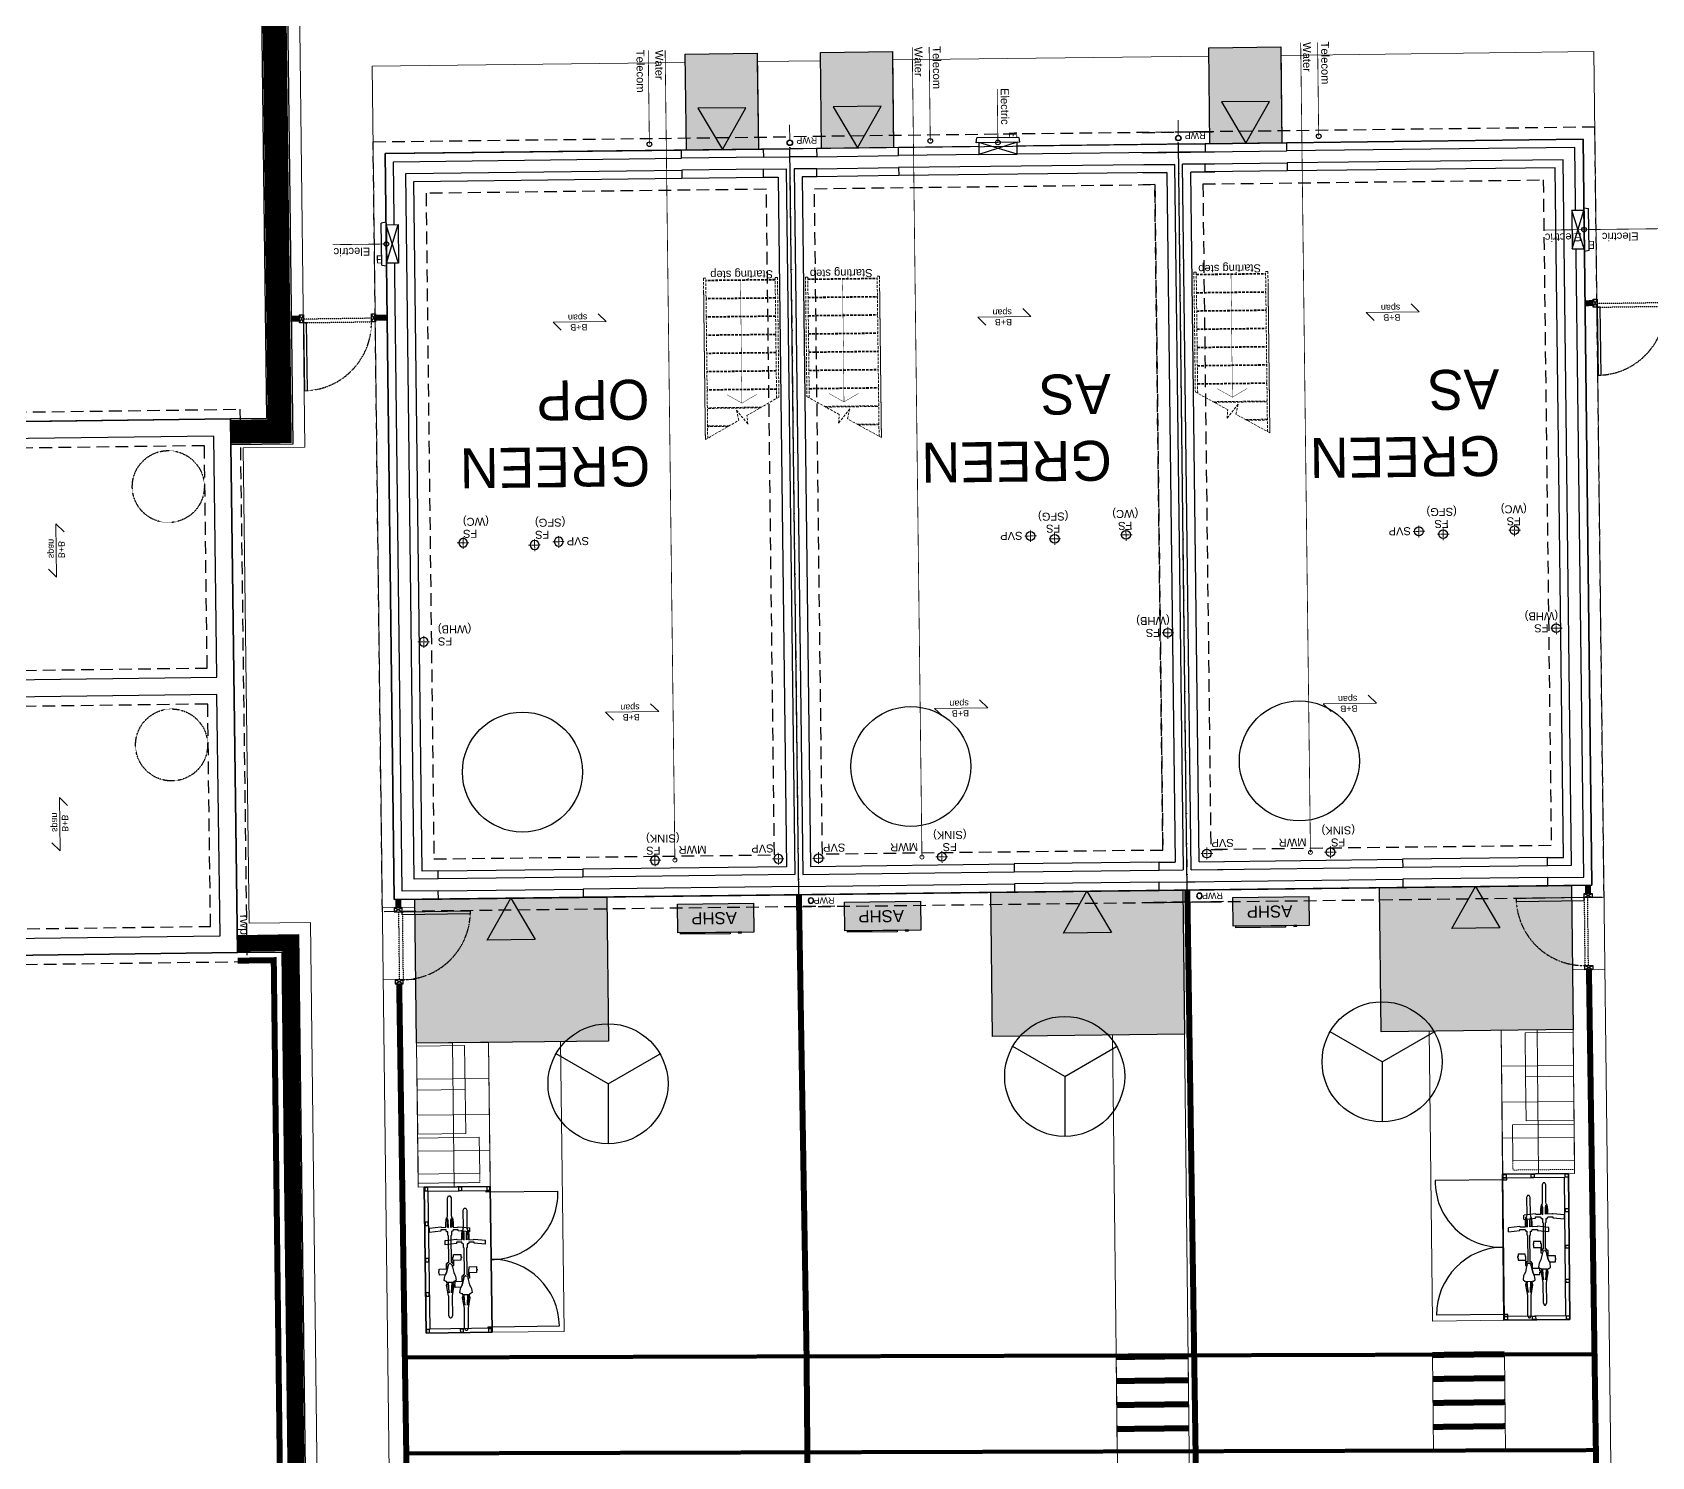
# Model space of a CAD drawing. Extents: x 287880777 to 288144713, y 62793326 to 63089570.
# Drawn here: x 288053418 to 288073657, y 62979388 to 62997195 of the extents above; entities that cross this region are included whole.
import ezdxf

# ---------------------------------------------------------------- set-up
doc = ezdxf.new("R2010")
doc.units = 0
doc.set_wipeout_variables(frame=1)
for name, pattern in [('CENTER', [2, 1.25, -0.25, 0.25, -0.25]), ('Dash', [6.35, 3.175, -3.175]), ('DASHDOT', [25.4, 12.7, -6.35, 0, -6.35]), ('DASHED', [1.4, 0.7, -0.7]), ('HIDDEN', [9.525, 6.35, -3.175])]:
    doc.linetypes.add(name, pattern=pattern)
doc.layers.get('0').update_dxf_attribs({"color": 252})
for name, color, linetype in [('drier', 3, 'Continuous'), ('NAR CYCLE STORES', 2, 'DASHED'), ('NAR DETAIL', 2, 'Continuous'), ('NAR EXTERNAL WALLS', 2, 'Continuous'), ('NAR PATIO', 3, 'Continuous'), ('NAR PRIVATE PATH HATCH', 8, 'Continuous'), ('NAR ROLLOVERS', 76, 'DASHED'), ('NAR TENURE', 211, 'Continuous'), ('NAR_SUBS_PLANS', 7, 'Continuous'), ('Wain-Centre Line', 10, 'Continuous'), ('Wain-Drainage Foul', 6, 'Continuous'), ('Wain-Drainage Foul Text', 2, 'Continuous'), ('Wain-Drainage run', 140, 'Continuous'), ('Wain-Electrics', 3, 'Continuous'), ('Wain-Foundation acessories', 9, 'Continuous'), ('Wain-Foundation Line', 9, 'Continuous'), ('Wain-Meter box', 9, 'Continuous'), ('Wain-RWP', 9, 'Continuous'), ('Wain-Services Run (Electric)', 10, 'Continuous'), ('Wain-Services Run (Telecom)', 190, 'Continuous'), ('Wain-Stair 1', 2, 'Continuous'), ('Wain-Stair numbers', 9, 'Continuous'), ('Wain-Wall (Cavity Wall - External Leaf)', 4, 'Continuous'), ('Wain-Wall (External)', 4, 'Continuous')]:
    doc.layers.add(name, color=color, linetype=linetype)
for name, color, linetype, lineweight in [('EXP - STEPS', 240, 'Continuous', 18), ('NAR BIN STORAGE', 2, 'Continuous', 0), ('NAR CBF', 34, 'FENCELINE2', 0), ('NAR M4(2)', 94, 'Continuous', 30), ('NAR PATHS', 3, 'Continuous', 0), ('rwpguts', 6, 'Continuous', 13), ('Wain-Text', 2, 'Continuous', 25)]:
    doc.layers.add(name, color=color, linetype=linetype, lineweight=lineweight)
for name, color, linetype, true_color in [('NAR DOOR OPENINGS', 140, 'Continuous', 0x00bfff), ('NAR EV CHARGING POINT', 3, 'Continuous', 0x00ff00), ('NAR HOUSE TYPE NAMES', 1, 'Continuous', 0xff0000), ('RL-Fittings', 252, 'Continuous', 0x8f8f8e), ('Wain-Services Run (Water', 145, 'Continuous', 0x3481b8)]:
    doc.layers.add(name, color=color, linetype=linetype, true_color=true_color)
doc.layers.add('NAR Retaining Wall', color=222, linetype='Continuous', lineweight=13, true_color=0xcc0099)
doc.layers.add('Wain-Mains Water Riser Text', color=152, linetype='Continuous', lineweight=25, true_color=0x2776bb)
doc.layers.add('Wain-Defpoints', color=40, linetype='Continuous', plot=False)
doc.styles.add('DD Arial Narrow', font='ARIALN.TTF', dxfattribs={"height": 100})
doc.styles.get("Standard").update_dxf_attribs({"font": 'arial.ttf'})
doc.linetypes.add('FENCELINE2', pattern='A,0.25,-0.1,[132,ltypeshp.shx,S=0.1,R=0,X=-0.1,Y=0],-0.1,1', length=1.45)

# ---------------------------------------------------------------- blocks, each defined once
blk = doc.blocks.new('RWP')
for radius in [35, 31.5]:
    blk.add_circle((35, 35), radius)
blk = doc.blocks.new('Span symbol - Beam & block')
at = {"linetype": 'Continuous', "lineweight": 13}
for p, q in [((-5442, 71890), (-5342, 71790)), ((-5342, 71790), (-6007, 71790)), ((-6007, 71790), (-5906, 71689))]:
    blk.add_line(p, q, dxfattribs=at)
at = {"insert": (-5770, 71896), "char_height": 80, "attachment_point": 1, "line_spacing_factor": 0.9}
blk.add_mtext('B+B\\Pspan', dxfattribs=at)
blk = doc.blocks.new('Drainage Pipe')
at = {"linetype": 'CENTER', "lineweight": 13, "ltscale": 20}
for p, q in [((-41756, 78762), (-41756, 78612)), ((-41681, 78687), (-41831, 78687))]:
    blk.add_line(p, q, dxfattribs=at)
blk.add_circle((-41756, 78687), 55)
blk = doc.blocks.new('ASHP')
at = {"transparency": 33554457}
h = blk.add_hatch(color=256, dxfattribs=at)
h.dxf.hatch_style = 1
h.paths.add_polyline_path([(548853, -2506), (548853, -2866), (547903, -2866), (547903, -2506)])
at = {"flags": 128}
blk.add_lwpolyline([(548853, -2506), (548853, -2866), (547903, -2866), (547903, -2506)], close=True, dxfattribs=at)
for points in [[(548098, -2496), (548058, -2496), (548058, -2506), (548098, -2506)], [(548199, -2488), (548821, -2488), (548821, -2506), (548199, -2506)]]:
    blk.add_lwpolyline(points, close=True)
at = {"layer": 'Wain-Electrics', "lineweight": 0, "insert": (548112, -2609), "char_height": 150, "width": 2397.38, "attachment_point": 1, "line_spacing_factor": 0.9}
blk.add_mtext('\\A1;ASHP ', dxfattribs=at)
at = {"layer": 'Wain-Text', "lineweight": 0, "insert": (548112, -2609), "char_height": 150, "width": 2397.38, "attachment_point": 1, "line_spacing_factor": 0.9}
blk.add_mtext('\\A1;ASHP ', dxfattribs=at)
blk = doc.blocks.new('Greendale Subs Stair')
at = {"layer": 'Wain-Stair 1', "linetype": 'HIDDEN', "lineweight": 9, "ltscale": 5}
for p, q in [((314, 2533), (314, 664)), ((314, 515), (314, 2533)), ((343, 2517), (343, 515)), ((600, 2372), (343, 2372)), ((616, 2363), (343, 2363)), ((1005, 2144), (343, 2144)), ((1021, 2135), (343, 2135)), ((1210, 515), (1210, 2028)), ((1210, 1916), (343, 1916)), ((1210, 1907), (343, 1907)), ((1239, 515), (1239, 2011)), ((1210, 1688), (343, 1688)), ((1210, 1679), (343, 1679)), ((1210, 1460), (343, 1460)), ((1210, 1451), (343, 1451)), ((1210, 1232), (343, 1232)), ((1210, 1223), (343, 1223)), ((1210, 1004), (343, 1004)), ((1210, 995), (343, 995)), ((1210, 776), (343, 776)), ((1210, 767), (343, 767)), ((343, 515), (314, 515)), ((1210, 548), (343, 548)), ((1210, 539), (343, 539)), ((1239, 515), (1210, 515))]:
    blk.add_line(p, q, dxfattribs=at)
blk.add_lwpolyline([(314, 2533), (735, 2296), (706, 2169), (847, 2345), (837, 2239), (1239, 2011)], dxfattribs=at)
at = {"layer": 'Wain-Stair numbers', "const_width": 5}
for points in [[(962, 1975), (962, 1975), (776, 2082), (590, 1975), (590, 1975)], [(776, 2082), (776, 539)]]:
    blk.add_lwpolyline(points, dxfattribs=at)
at = {"layer": 'Wain-Stair numbers', "insert": (792, 525), "char_height": 100, "width": 1584.27, "attachment_point": 2, "line_spacing_factor": 0.9}
blk.add_mtext('Starting step ', dxfattribs=at)
blk = doc.blocks.new('Wall mounted meter - Electric (Plan)')
blk.add_wipeout([(-7157, 85115), (-7157, 84635), (-7007, 84635), (-7007, 85115)])
for p, q in [((-7217, 85137), (-7157, 85147)), ((-7217, 85137), (-7217, 84613)), ((-7157, 85147), (-7157, 84603)), ((-7007, 85115), (-7157, 85115)), ((-7007, 84635), (-7007, 85115)), ((-7157, 84603), (-7217, 84613)), ((-7157, 84635), (-7007, 84635))]:
    blk.add_line(p, q)
at = {"color": 9}
for p, q in [((-7157, 85115), (-7007, 84635)), ((-7007, 85115), (-7157, 84635))]:
    blk.add_line(p, q, dxfattribs=at)
at = {"lineweight": 0, "insert": (-7368, 85117), "char_height": 100, "width": 133.81, "attachment_point": 1, "line_spacing_factor": 0.9}
blk.add_mtext('\\A1;\\pi78.42052,t378.42052;{\\fCalibri|b0|i0|c0|p34;E}', dxfattribs=at)
blk = doc.blocks.new('A$C324e72f9')
at = {"layer": 'NAR DOOR OPENINGS', "transparency": 33554610}
h = blk.add_hatch(color=256, dxfattribs=at)
h.dxf.hatch_style = 1
h.paths.add_polyline_path([(1200, 0), (900, 520), (1500, 520)])
at = {"layer": 'NAR PRIVATE PATH HATCH', "transparency": 33554597}
h = blk.add_hatch(color=256, dxfattribs=at)
h.dxf.hatch_style = 1
h.paths.add_polyline_path([(2400, 0), (0, 0), (0, 1800), (2400, 1800)])
at = {"layer": 'NAR DOOR OPENINGS'}
blk.add_lwpolyline([(1200, 0), (900, 520), (1500, 520)], close=True, dxfattribs=at)
at = {"layer": 'NAR PATIO'}
blk.add_lwpolyline([(2400, 0), (0, 0), (0, 1800), (2400, 1800)], close=True, dxfattribs=at)
blk = doc.blocks.new('A$Cee92f38c')
at = {"layer": 'NAR M4(2)', "ltscale": 10, "transparency": 33554585}
h = blk.add_hatch(color=256, dxfattribs=at)
h.dxf.hatch_style = 1
h.paths.add_polyline_path([(0, 1.2), (0.9, 1.2), (0.9, 0), (0, 0)])
at = {"layer": 'NAR M4(2)', "ltscale": 0.25}
blk.add_lwpolyline([(0, 1.2), (0, 0), (0.9, 0), (0.9, 1.2)], close=True, dxfattribs=at)
blk = doc.blocks.new('A$C3d9247a0')
at = {"layer": 'NAR DOOR OPENINGS', "transparency": 33554610}
h = blk.add_hatch(color=256, dxfattribs=at)
h.dxf.hatch_style = 1
h.paths.add_polyline_path([(450, 1200), (150, 680), (750, 680)])
at = {"layer": 'NAR DOOR OPENINGS'}
blk.add_lwpolyline([(450, 1200), (150, 680), (750, 680)], close=True, dxfattribs=at)
at = {"layer": 'NAR M4(2)', "ltscale": 10, "transparency": 33554585, "xscale": -1000, "yscale": 1000, "zscale": 1000}
blk.add_blockref('A$Cee92f38c', (900, 0), dxfattribs=at)
blk = doc.blocks.new('B&B Block Symbol')
at = {"linetype": 'Continuous', "lineweight": 13}
for p, q in [((-5442, 71890), (-5342, 71790)), ((-5342, 71790), (-6007, 71790)), ((-6007, 71790), (-5906, 71689))]:
    blk.add_line(p, q, dxfattribs=at)
at = {"insert": (-5770, 71896), "char_height": 80, "attachment_point": 1, "line_spacing_factor": 0.9}
blk.add_mtext('B+B\\Pspan', dxfattribs=at)
blk = doc.blocks.new('A$Cfbc31330')
at = {"layer": 'RL-Fittings', "ltscale": 0.859024}
for p, q in [((1.194, 0.561), (1.252, 0.561)), ((1.211, 0.402), (1.194, 0.561)), ((1.252, 0.561), (1.269, 0.402)), ((0, 0.288), (0.033, 0.305)), ((0, 0.272), (0, 0.288)), ((0.033, 0.255), (0, 0.272)), ((0.033, 0.305), (0.301, 0.305)), ((0.301, 0.255), (0.033, 0.255)), ((0.301, 0.305), (0.309, 0.305)), ((0.309, 0.255), (0.301, 0.255)), ((0.309, 0.305), (0.459, 0.331)), ((0.459, 0.23), (0.309, 0.255)), ((0.467, 0.314), (0.351, 0.297)), ((0.351, 0.297), (0.501, 0.306)), ((0.468, 0.247), (0.351, 0.264)), ((0.351, 0.264), (0.501, 0.255)), ((0.459, 0.331), (0.484, 0.322)), ((0.484, 0.239), (0.459, 0.23)), ((0.501, 0.306), (0.467, 0.314)), ((0.501, 0.255), (0.468, 0.247)), ((0.484, 0.322), (0.509, 0.331)), ((0.509, 0.23), (0.484, 0.239)), ((0.501, 0.322), (0.501, 0.239)), ((0.509, 0.339), (0.526, 0.364)), ((0.509, 0.331), (0.509, 0.339)), ((0.509, 0.222), (0.509, 0.23)), ((0.526, 0.364), (0.584, 0.356)), ((0.584, 0.356), (0.601, 0.347)), ((0.601, 0.431), (0.634, 0.431)), ((0.601, 0.347), (0.601, 0.431)), ((0.601, 0.347), (0.634, 0.331)), ((0.634, 0.331), (0.601, 0.347)), ((0.635, 0.231), (0.601, 0.214)), ((0.634, 0.439), (0.651, 0.439)), ((0.634, 0.431), (0.634, 0.439)), ((0.634, 0.331), (0.71, 0.314)), ((0.71, 0.314), (0.634, 0.331)), ((0.71, 0.247), (0.635, 0.231)), ((0.651, 0.439), (0.651, 0.431)), ((0.651, 0.431), (0.684, 0.431)), ((0.684, 0.431), (0.685, 0.331)), ((0.685, 0.331), (0.76, 0.331)), ((0.71, 0.314), (0.743, 0.306)), ((0.743, 0.306), (0.71, 0.314)), ((0.743, 0.256), (0.71, 0.247)), ((0.726, 0.247), (0.718, 0.247)), ((0.726, 0.231), (0.726, 0.247)), ((0.801, 0.231), (0.726, 0.231)), ((0.743, 0.306), (0.76, 0.289)), ((0.76, 0.289), (0.743, 0.306)), ((0.76, 0.272), (0.743, 0.256)), ((0.76, 0.331), (0.76, 0.314)), ((0.76, 0.314), (0.776, 0.314)), ((0.76, 0.289), (0.76, 0.281)), ((0.76, 0.281), (0.76, 0.289)), ((0.76, 0.247), (0.76, 0.239)), ((0.776, 0.247), (0.76, 0.247)), ((0.76, 0.239), (0.852, 0.239)), ((0.776, 0.314), (0.776, 0.297)), ((0.776, 0.297), (1.144, 0.298)), ((0.776, 0.264), (0.776, 0.247)), ((1.144, 0.264), (0.776, 0.264)), ((0.802, 0.13), (0.801, 0.231)), ((0.852, 0.239), (0.852, 0.231)), ((0.852, 0.231), (0.885, 0.231)), ((0.885, 0.231), (0.885, 0.131)), ((1.144, 0.298), (1.152, 0.306)), ((1.152, 0.256), (1.144, 0.264)), ((1.152, 0.306), (1.202, 0.306)), ((1.202, 0.256), (1.152, 0.256)), ((1.202, 0.323), (1.227, 0.331)), ((1.202, 0.306), (1.202, 0.323)), ((1.202, 0.239), (1.202, 0.256)), ((1.227, 0.231), (1.202, 0.239)), ((1.227, 0.402), (1.211, 0.402)), ((1.227, 0.331), (1.227, 0.402)), ((1.227, 0.16), (1.227, 0.231)), ((1.269, 0.402), (1.261, 0.394)), ((1.265, 0.398), (1.261, 0.331)), ((1.261, 0.331), (1.327, 0.331)), ((1.269, 0.314), (1.261, 0.298)), ((1.261, 0.298), (1.352, 0.298)), ((1.261, 0.264), (1.352, 0.264)), ((1.269, 0.248), (1.261, 0.264)), ((1.261, 0.231), (1.261, 0.168)), ((1.327, 0.231), (1.261, 0.231)), ((1.386, 0.315), (1.269, 0.314)), ((1.386, 0.248), (1.269, 0.248)), ((1.327, 0.331), (1.394, 0.323)), ((1.394, 0.239), (1.327, 0.231)), ((1.352, 0.298), (1.386, 0.306)), ((1.352, 0.264), (1.386, 0.256)), ((1.394, 0.323), (1.394, 0.315)), ((1.394, 0.315), (1.428, 0.306)), ((1.428, 0.256), (1.394, 0.248)), ((1.394, 0.248), (1.394, 0.239)), ((1.428, 0.306), (1.67, 0.306)), ((1.67, 0.256), (1.428, 0.256)), ((1.67, 0.306), (1.698, 0.292)), ((1.698, 0.271), (1.67, 0.256)), ((1.698, 0.292), (1.698, 0.271)), ((0.526, 0.197), (0.509, 0.222)), ((0.584, 0.205), (0.526, 0.197)), ((0.601, 0.214), (0.584, 0.205)), ((0.835, 0.13), (0.802, 0.13)), ((0.835, 0.122), (0.835, 0.13)), ((0.852, 0.122), (0.835, 0.122)), ((0.885, 0.131), (0.852, 0.13)), ((0.852, 0.13), (0.852, 0.122)), ((1.194, 0.001), (1.211, 0.16)), ((1.194, 0), (1.253, 0)), ((1.211, 0.16), (1.227, 0.16)), ((1.269, 0.16), (1.252, 0.001)), ((1.261, 0.168), (1.269, 0.16))]:
    blk.add_line(p, q, dxfattribs=at)

msp = doc.modelspace()

# ---------------------------------------------------------------- linework, layer by layer
at = {"layer": 'Defpoints'}
for points in [[(288062999, 62986413), (288062887, 62995740)], [(288067854, 62986471), (288067742, 62995798)]]:
    msp.add_lwpolyline(points, dxfattribs=at)
msp.add_lwpolyline([(288055981, 62985689), (288055896, 62992364), (288050731, 62992298), (288049494, 62992282), (288049579, 62985607)], close=True, dxfattribs=at)
at = {"layer": 'drier'}
for p, q in [((288070288, 62984325), (288069639, 62984700)), ((288070288, 62984325), (288070938, 62984700)), ((288060613, 62984050), (288059964, 62984425)), ((288060613, 62984050), (288061263, 62984425)), ((288066321, 62984142), (288065671, 62984517)), ((288066321, 62984142), (288066970, 62984517)), ((288070288, 62984325), (288070288, 62983575)), ((288060613, 62984050), (288060613, 62983300)), ((288066321, 62984142), (288066321, 62983392))]:
    msp.add_line(p, q, dxfattribs=at)
for centre in [(288070288, 62984325), (288060613, 62984050), (288066321, 62984142)]:
    msp.add_circle(centre, 750, dxfattribs=at)
at = {"layer": 'EXP - STEPS'}
for p, q in [((288066965, 62980633), (288066978, 62979433)), ((288067865, 62980643), (288067878, 62979443)), ((288070918, 62980659), (288070931, 62979459)), ((288071818, 62980669), (288071831, 62979469))]:
    msp.add_line(p, q, dxfattribs=at)
at = {"layer": 'EXP - STEPS', "const_width": 75}
for points in [[(288067865, 62980643), (288066965, 62980633)], [(288071818, 62980669), (288070918, 62980659)], [(288067868, 62980343), (288066968, 62980333)], [(288071821, 62980369), (288070922, 62980359)], [(288067872, 62980043), (288066972, 62980033)], [(288071825, 62980069), (288070925, 62980059)], [(288067875, 62979743), (288066975, 62979733)], [(288071828, 62979769), (288070928, 62979759)]]:
    msp.add_lwpolyline(points, dxfattribs=at)
at = {"layer": 'NAR BIN STORAGE'}
for points in [[(288072682, 62984144), (288072082, 62984138), (288072076, 62984688), (288072676, 62984694)], [(288058227, 62983971), (288058827, 62983978), (288058820, 62984528), (288058220, 62984521)], [(288058234, 62983421), (288058834, 62983428), (288058827, 62983978), (288058227, 62983971)], [(288072688, 62983594), (288072088, 62983588), (288072082, 62984138), (288072682, 62984144)], [(288058240, 62982921), (288059010, 62982930), (288059004, 62983380), (288058234, 62983371)], [(288072693, 62983094), (288071923, 62983086), (288071919, 62983536), (288072688, 62983544)]]:
    msp.add_lwpolyline(points, close=True, dxfattribs=at)
at = {"layer": 'NAR BIN STORAGE', "linetype": 'Dash', "ltscale": 0.025}
for points in [[(288071923, 62983086), (288071925, 62982971), (288072694, 62982979), (288072693, 62983094)], [(288059010, 62982930), (288059011, 62982815), (288058241, 62982806), (288058240, 62982921)]]:
    msp.add_lwpolyline(points, dxfattribs=at)
at = {"layer": 'NAR CBF', "ltscale": 1200, "transparency": 33554687, "const_width": 75}
for points in [[(288072927, 62993810), (288072825, 62993809)], [(288056756, 62993616), (288056654, 62993615)], [(288057853, 62993629), (288057706, 62993628)], [(288062999, 62986413), (288063095, 62980642)], [(288067854, 62986471), (288067999, 62976608)], [(288072861, 62986531), (288072863, 62986428)], [(288057990, 62986353), (288057991, 62986250)], [(288055983, 62985589), (288056435, 62985595), (288056535, 62977243)]]:
    msp.add_lwpolyline(points, dxfattribs=at)
at = {"layer": 'NAR CBF', "linetype": 'DASHED', "ltscale": 500, "transparency": 33554687, "const_width": 75}
for points in [[(288072874, 62985478), (288073009, 62976124)], [(288058003, 62985300), (288058104, 62978599), (288063116, 62978409)], [(288063095, 62980642), (288063114, 62978305)]]:
    msp.add_lwpolyline(points, dxfattribs=at)
at = {"layer": 'NAR CYCLE STORES'}
for centre in [(288055117, 62991516), (288055158, 62988286)]:
    msp.add_circle(centre, 450, dxfattribs=at)
at = {"layer": 'NAR DETAIL', "flags": 128}
for points in [[(288072976, 62993859), (288072978, 62993759), (288072928, 62993759), (288072926, 62993859)], [(288072978, 62993759), (288072989, 62992909), (288073027, 62992910), (288073016, 62993760)], [(288056805, 62993665), (288056806, 62993565), (288056756, 62993565), (288056755, 62993665)], [(288056806, 62993565), (288056818, 62992715), (288056856, 62992716), (288056844, 62993566)], [(288057705, 62993678), (288057706, 62993578), (288057656, 62993577), (288057655, 62993677)], [(288072914, 62986379), (288072814, 62986378), (288072813, 62986428), (288072913, 62986429)], [(288057942, 62986200), (288058042, 62986201), (288058041, 62986251), (288057941, 62986250)], [(288058042, 62986201), (288058892, 62986211), (288058892, 62986173), (288058042, 62986163)], [(288072814, 62986378), (288071964, 62986368), (288071964, 62986330), (288072814, 62986340)], [(288072924, 62985479), (288072824, 62985478), (288072823, 62985528), (288072923, 62985529)], [(288057953, 62985300), (288058053, 62985301), (288058052, 62985351), (288057952, 62985350)]]:
    msp.add_lwpolyline(points, close=True, dxfattribs=at)
for points in [[(288072978, 62993759), (288072926, 62993859)], [(288072928, 62993759), (288072976, 62993859)], [(288056806, 62993565), (288056755, 62993665)], [(288056756, 62993565), (288056805, 62993665)], [(288057706, 62993578), (288057655, 62993677)], [(288057656, 62993577), (288057705, 62993678)], [(288072813, 62986428), (288072914, 62986379)], [(288072814, 62986378), (288072913, 62986429)], [(288058042, 62986201), (288057941, 62986250)], [(288058041, 62986251), (288057942, 62986200)], [(288072823, 62985528), (288072924, 62985479)], [(288072824, 62985478), (288072923, 62985529)], [(288058053, 62985301), (288057952, 62985350)], [(288058052, 62985351), (288057953, 62985300)]]:
    msp.add_lwpolyline(points, dxfattribs=at)
at = {"layer": 'NAR DETAIL', "linetype": 'DASHED', "ltscale": 0.005, "flags": 128}
for points in [[(288072978, 62993759), (288073828, 62993771), (288073827, 62993815), (288072977, 62993803)], [(288056806, 62993565), (288057656, 62993577), (288057656, 62993621), (288056806, 62993609)], [(288058042, 62986201), (288058052, 62985351), (288058008, 62985351), (288057998, 62986200)], [(288072814, 62986378), (288072823, 62985528), (288072867, 62985528), (288072858, 62986378)]]:
    msp.add_lwpolyline(points, close=True, dxfattribs=at)
at = {"layer": 'NAR DETAIL', "ltscale": 0.5}
for points in [[(288058339, 62980932), (288059163, 62980942), (288059142, 62982767), (288058317, 62982757), (288058339, 62980932)], [(288072637, 62981102), (288071812, 62981095), (288071795, 62982920), (288072620, 62982927), (288072637, 62981102)]]:
    msp.add_lwpolyline(points, dxfattribs=at)
for points in [[(288059163, 62980942), (288058339, 62980932), (288058317, 62982757), (288059142, 62982767)], [(288071812, 62981095), (288072637, 62981102), (288072620, 62982927), (288071795, 62982920)]]:
    msp.add_lwpolyline(points, close=True, dxfattribs=at)
at = {"layer": 'NAR DETAIL', "linetype": 'DASHED', "ltscale": 0.2}
for centre, start, end in [((288072978, 62993759), 273.1996, 0.7798), ((288056806, 62993565), 273.1996, 0.7798), ((288072814, 62986378), 183.0747, 270.6548), ((288058042, 62986201), 270.6871, 358.2673)]:
    msp.add_arc(centre, 850, start, end, dxfattribs=at)
at = {"layer": 'NAR EXTERNAL WALLS'}
for points in [[(288047877, 62999477), (288047852, 63001457), (288056558, 63001561), (288056673, 62992048), (288055900, 62992039)], [(288048202, 62999481), (288048181, 63001136), (288056237, 63001233), (288056344, 62992369), (288055896, 62992364)], [(288055978, 62985904), (288056746, 62985915), (288056847, 62977546)], [(288055981, 62985689), (288056534, 62985697), (288056631, 62977554)]]:
    msp.add_lwpolyline(points, dxfattribs=at)
at = {"layer": 'NAR PATHS'}
for points in [[(288056698, 63002466), (288056823, 62992010), (288056051, 62992000), (288056127, 62986056), (288056894, 62986067), (288056995, 62977640)], [(288058198, 62986253), (288057792, 62986248)], [(288072656, 62986376), (288073063, 62986381)], [(288072667, 62985476), (288073074, 62985481)], [(288058209, 62985353), (288057803, 62985348)], [(288060020, 62984577), (288060063, 62980953), (288059163, 62980942), (288059120, 62984566)], [(288067903, 62977227), (288067820, 62984671), (288066920, 62984660), (288066992, 62978162)], [(288070876, 62984710), (288070917, 62981083), (288071817, 62981093), (288071776, 62984719)], [(288072245, 62982924), (288072226, 62984724)], [(288058692, 62982761), (288058670, 62984561)], [(288071781, 62984269), (288072681, 62984279)], [(288059125, 62984116), (288058225, 62984106)], [(288071786, 62983820), (288072685, 62983829)], [(288059131, 62983667), (288058231, 62983656)], [(288071790, 62983370), (288072690, 62983379)], [(288059136, 62983217), (288058236, 62983206)]]:
    msp.add_lwpolyline(points, dxfattribs=at)
for points in [[(288072695, 62982929), (288071795, 62982920), (288071776, 62984719), (288072676, 62984729)], [(288058242, 62982756), (288059142, 62982767), (288059120, 62984566), (288058220, 62984556)]]:
    msp.add_lwpolyline(points, close=True, dxfattribs=at)
at = {"layer": 'NAR Retaining Wall', "linetype": 'DASHED', "ltscale": 250}
for points, const_width in [([(288051715, 63001341), (288056398, 63001397), (288056508, 62992209), (288055898, 62992202)], 300), ([(288055980, 62985797), (288056640, 62985806), (288056739, 62977550)], 200)]:
    msp.add_lwpolyline(points, dxfattribs=dict(at, const_width=const_width))
at = {"layer": 'NAR ROLLOVERS', "ltscale": 500, "const_width": 50}
for points in [[(288058105, 62980628), (288072943, 62980668)], [(288058108, 62979428), (288072960, 62979469)]]:
    msp.add_lwpolyline(points, dxfattribs=at)
at = {"layer": 'NAR TENURE'}
for centre in [(288069254, 62988086), (288059543, 62987947), (288064398, 62988017)]:
    msp.add_circle(centre, 750, dxfattribs=at)
at = {"layer": 'RL-Fittings', "ltscale": 0.859024}
for p, q in [((288071796, 62982850), (288070953, 62982842)), ((288059142, 62982697), (288059985, 62982707)), ((288071811, 62981165), (288070969, 62981157)), ((288059163, 62981012), (288060005, 62981022))]:
    msp.add_line(p, q, dxfattribs=at)
at = {"layer": 'RL-Fittings', "ltscale": 0.859024, "flags": 128}
for points in [[(288059163, 62981012), (288059163, 62980942), (288058339, 62980932), (288058317, 62982757), (288059142, 62982767), (288059142, 62982717)], [(288071811, 62981165), (288071812, 62981095), (288072637, 62981102), (288072620, 62982927), (288071795, 62982920), (288071796, 62982870)], [(288071812, 62981145), (288072586, 62981152), (288072570, 62982877), (288071796, 62982870)], [(288059163, 62980992), (288058388, 62980982), (288058367, 62982707), (288059142, 62982717)]]:
    msp.add_lwpolyline(points, dxfattribs=at)
for points in [[(288058322, 62982712), (288058362, 62982712), (288058362, 62982752), (288058322, 62982752), (288058322, 62982712)], [(288058746, 62982717), (288058786, 62982717), (288058786, 62982757), (288058746, 62982757), (288058746, 62982717)], [(288059097, 62982721), (288059137, 62982722), (288059137, 62982762), (288059097, 62982761), (288059097, 62982721)], [(288071846, 62982850), (288071846, 62982870), (288071796, 62982870), (288071796, 62982850), (288071846, 62982850)], [(288071840, 62982875), (288071800, 62982875), (288071800, 62982915), (288071840, 62982915), (288071840, 62982875)], [(288072191, 62982878), (288072151, 62982878), (288072151, 62982918), (288072191, 62982918), (288072191, 62982878)], [(288072615, 62982882), (288072575, 62982882), (288072575, 62982922), (288072615, 62982922), (288072615, 62982882)], [(288059092, 62982696), (288059092, 62982716), (288059142, 62982717), (288059142, 62982697), (288059092, 62982696)], [(288072619, 62982449), (288072579, 62982449), (288072579, 62982489), (288072619, 62982489), (288072619, 62982449)], [(288058327, 62982279), (288058367, 62982279), (288058367, 62982319), (288058327, 62982319), (288058327, 62982279)], [(288072624, 62981993), (288072584, 62981993), (288072583, 62982033), (288072623, 62982033), (288072624, 62981993)], [(288058333, 62981823), (288058373, 62981824), (288058372, 62981864), (288058332, 62981863), (288058333, 62981823)], [(288072628, 62981565), (288072588, 62981565), (288072587, 62981605), (288072627, 62981605), (288072628, 62981565)], [(288058338, 62981395), (288058378, 62981395), (288058377, 62981435), (288058337, 62981435), (288058338, 62981395)], [(288071862, 62981145), (288071861, 62981165), (288071811, 62981165), (288071812, 62981145), (288071862, 62981145)], [(288071857, 62981100), (288071817, 62981100), (288071817, 62981140), (288071857, 62981140), (288071857, 62981100)], [(288072208, 62981103), (288072168, 62981103), (288072167, 62981143), (288072207, 62981143), (288072208, 62981103)], [(288072632, 62981107), (288072592, 62981107), (288072592, 62981147), (288072632, 62981147), (288072632, 62981107)], [(288058343, 62980937), (288058383, 62980937), (288058383, 62980977), (288058343, 62980977), (288058343, 62980937)], [(288058768, 62980942), (288058808, 62980942), (288058807, 62980982), (288058767, 62980982), (288058768, 62980942)], [(288059113, 62980991), (288059113, 62981011), (288059163, 62981012), (288059163, 62980992), (288059113, 62980991)], [(288059118, 62980946), (288059158, 62980947), (288059158, 62980987), (288059118, 62980986), (288059118, 62980946)]]:
    msp.add_lwpolyline(points, close=True, dxfattribs=at)
at = {"layer": 'RL-Fittings', "ltscale": 0.859024}
for centre, radius, start, end in [((288071774, 62982827), 821, 178.9893, 272.0722), ((288059165, 62982675), 821, 269.1457, 2.2286), ((288071817, 62981159), 849, 90.9344, 180.1271), ((288059157, 62981006), 849, 1.0908, 90.2835)]:
    msp.add_arc(centre, radius, start, end, dxfattribs=at)
at = {"layer": 'rwpguts', "ltscale": 0.01}
msp.add_circle((288056048, 62985832), 37.5, dxfattribs=at)
at = {"layer": 'Wain-Centre Line', "linetype": 'DASHDOT', "lineweight": 15, "ltscale": 15}
for points in [[(288062883, 62996040), (288063002, 62986113)], [(288067738, 62996098), (288067857, 62986171)]]:
    msp.add_lwpolyline(points, dxfattribs=at)
at = {"layer": 'Wain-Drainage run', "lineweight": 0}
for centre in [(288061449, 62986847, 0), (288064537, 62986884, 0), (288069393, 62986942, 0)]:
    msp.add_circle(centre, 25, dxfattribs=at)
at = {"layer": 'Wain-Foundation Line', "linetype": 'HIDDEN', "ltscale": 25}
for p, q in [((288068093, 62995952), (288062885, 62995890)), ((288068048, 62995299), (288072303, 62995350)), ((288072303, 62995350), (288072403, 62987028)), ((288063193, 62995241), (288067448, 62995292)), ((288063293, 62986919), (288063193, 62995241)), ((288067448, 62995292), (288067548, 62986970)), ((288072403, 62987028), (288068148, 62986977)), ((288067548, 62986970), (288063293, 62986919)), ((288063000, 62986263), (288068208, 62986326))]:
    msp.add_line(p, q, dxfattribs=at)
for points in [[(288067290, 62995943), (288068190, 62995954)], [(288067406, 62986316), (288073063, 62986384), (288072948, 62996011), (288067740, 62995948)], [(288063450, 62986269), (288057793, 62986201), (288057677, 62995827), (288062885, 62995890)], [(288068198, 62995301), (288068048, 62995299), (288068148, 62986977), (288068298, 62986979)], [(288067398, 62986968), (288067548, 62986970), (288067448, 62995292), (288067298, 62995290)], [(288068306, 62986327), (288067406, 62986316)]]:
    msp.add_lwpolyline(points, dxfattribs=at)
for points in [[(288058437, 62986861), (288062693, 62986912), (288062593, 62995234), (288058338, 62995183)], [(288049463, 62985488), (288049375, 62992398), (288056012, 62992483), (288056100, 62985573)], [(288055603, 62989248), (288055568, 62992027), (288049943, 62991955), (288049978, 62989176)], [(288055645, 62986017), (288055609, 62988797), (288049984, 62988725), (288050020, 62985945)]]:
    msp.add_lwpolyline(points, close=True, dxfattribs=at)
at = {"layer": 'Wain-Services Run (Electric)', "const_width": 10}
for points in [[(288065486, 62995819), (288065478, 62996489)], [(288072813, 62994729), (288073483, 62994737)], [(288057843, 62994549), (288057173, 62994541)]]:
    msp.add_lwpolyline(points, dxfattribs=at)
at = {"layer": 'Wain-Services Run (Telecom)', "const_width": 10}
for points in [[(288061130, 62995796), (288061116, 62996969)], [(288064641, 62995838), (288064627, 62997011)], [(288069496, 62995896), (288069482, 62997069)]]:
    msp.add_lwpolyline(points, dxfattribs=at)
at = {"layer": 'Wain-Services Run (Telecom)'}
for centre in [(288069496, 62995896), (288061130, 62995796), (288064641, 62995838)]:
    msp.add_circle(centre, 29, dxfattribs=at)
at = {"layer": 'Wain-Services Run (Water', "const_width": 10, "elevation": 0}
for points in [[(288061449, 62986847), (288061327, 62996971)], [(288064537, 62986884), (288064416, 62997008)], [(288069393, 62986942), (288069271, 62997067)]]:
    msp.add_lwpolyline(points, dxfattribs=at)
at = {"layer": 'Wain-Stair 1', "linetype": 'HIDDEN', "lineweight": 9, "ltscale": 5}
for p, q in [((288061835, 62994122), (288061806, 62994121)), ((288061806, 62994121), (288061830, 62992103)), ((288061859, 62992120), (288061835, 62994122)), ((288062702, 62994108), (288061835, 62994098)), ((288062702, 62994099), (288061835, 62994089)), ((288062702, 62994132), (288062720, 62992619)), ((288062731, 62994132), (288062702, 62994132)), ((288062731, 62994132), (288062749, 62992636)), ((288061830, 62992103), (288061808, 62993972)), ((288062705, 62993880), (288061838, 62993870)), ((288062705, 62993871), (288061838, 62993861)), ((288062708, 62993652), (288061841, 62993642)), ((288062708, 62993643), (288061841, 62993633)), ((288062711, 62993424), (288061844, 62993414)), ((288062711, 62993415), (288061844, 62993405)), ((288062713, 62993196), (288061846, 62993186)), ((288062713, 62993187), (288061846, 62993177)), ((288062716, 62992968), (288061849, 62992958)), ((288062716, 62992959), (288061849, 62992949)), ((288062719, 62992740), (288061852, 62992730)), ((288062719, 62992731), (288061852, 62992721)), ((288062532, 62992510), (288061855, 62992502)), ((288062517, 62992501), (288061855, 62992493)), ((288062130, 62992277), (288061857, 62992274)), ((288062114, 62992268), (288061857, 62992265))]:
    msp.add_line(p, q, dxfattribs=at)
msp.add_lwpolyline([(288061830, 62992103), (288062248, 62992346), (288062218, 62992472), (288062361, 62992298), (288062350, 62992404), (288062749, 62992636)], dxfattribs=at)
at = {"layer": 'Wain-Stair numbers', "const_width": 5}
for points in [[(288062287, 62992560), (288062269, 62994103)], [(288062472, 62992669), (288062472, 62992669), (288062287, 62992560), (288062100, 62992665), (288062100, 62992665)]]:
    msp.add_lwpolyline(points, dxfattribs=at)
at = {"layer": 'Wain-Wall (Cavity Wall - External Leaf)'}
for points in [[(288067500, 62986820), (288065690, 62986798), (288065691, 62986698), (288067501, 62986720)], [(288072355, 62986878), (288070545, 62986856), (288070546, 62986756), (288072356, 62986778)], [(288058489, 62986712), (288060299, 62986733), (288060300, 62986633), (288058490, 62986612)], [(288072358, 62986628), (288070548, 62986606), (288070549, 62986504), (288072359, 62986525)], [(288058492, 62986462), (288060302, 62986483), (288060303, 62986381), (288058493, 62986359)], [(288067503, 62986570), (288065693, 62986548), (288065694, 62986445), (288067504, 62986467)]]:
    msp.add_lwpolyline(points, close=True, dxfattribs=at)
at = {"layer": 'Wain-Wall (External)'}
for p, q in [((288067944, 62995801), (288064242, 62995756)), ((288067843, 62995697), (288064243, 62995654)), ((288067695, 62995545), (288064245, 62995504)), ((288067295, 62995540), (288067695, 62995545)), ((288067695, 62995545), (288067801, 62986723)), ((288067795, 62995546), (288068195, 62995551)), ((288068078, 62995550), (288067795, 62995546)), ((288067901, 62986724), (288067795, 62995546)), ((288067596, 62995444), (288064246, 62995404)), ((288067896, 62995447), (288068196, 62995451)), ((288068079, 62995450), (288067896, 62995447)), ((288068000, 62986826), (288067896, 62995447)), ((288067500, 62986820), (288067700, 62986822)), ((288068000, 62986826), (288070545, 62986856)), ((288068000, 62986826), (288068300, 62986829)), ((288067501, 62986720), (288067801, 62986723)), ((288067901, 62986724), (288070546, 62986756)), ((288067901, 62986724), (288068301, 62986729)), ((288067503, 62986570), (288067953, 62986575)), ((288067504, 62986467), (288068056, 62986474))]:
    msp.add_line(p, q, dxfattribs=at)
for points in [[(288058493, 62986359), (288057941, 62986352), (288057829, 62995679), (288061531, 62995724)], [(288062554, 62995736), (288062887, 62995740)], [(288063220, 62995744), (288062887, 62995740)], [(288067292, 62995793), (288068192, 62995804)], [(288068075, 62995802), (288067742, 62995798)], [(288072359, 62986525), (288072911, 62986532), (288072800, 62995859), (288069097, 62995814)], [(288072358, 62986628), (288072808, 62986633), (288072698, 62995755), (288069099, 62995712)], [(288058492, 62986462), (288058042, 62986456), (288057933, 62995578), (288061533, 62995621)], [(288062555, 62995633), (288062888, 62995637)], [(288063221, 62995641), (288062888, 62995637)], [(288067293, 62995690), (288068193, 62995701)], [(288068076, 62995700), (288067743, 62995696)], [(288072356, 62986778), (288072656, 62986781), (288072550, 62995603), (288069100, 62995562)], [(288058490, 62986612), (288058190, 62986608), (288058085, 62995430), (288061534, 62995471)], [(288058489, 62986712), (288058289, 62986709), (288058186, 62995331), (288061536, 62995371)], [(288062558, 62995383), (288062741, 62995386), (288062844, 62986764), (288060299, 62986733)], [(288062557, 62995483), (288062840, 62995487), (288062946, 62986665), (288060300, 62986633)], [(288063223, 62995491), (288062940, 62995488), (288063046, 62986666), (288065691, 62986698)], [(288063224, 62995391), (288063041, 62995389), (288063144, 62986767), (288065690, 62986798)], [(288067296, 62995440), (288067596, 62995444), (288067700, 62986822), (288067400, 62986818)], [(288072355, 62986878), (288072555, 62986880), (288072451, 62995502), (288069102, 62995462)], [(288049571, 62986272), (288049786, 62986275), (288049792, 62985825), (288055764, 62985901), (288055725, 62988917), (288049865, 62988842), (288049869, 62988560), (288049542, 62988556), (288049532, 62989333), (288049859, 62989338), (288049862, 62989057), (288055722, 62989132), (288055684, 62992146), (288049712, 62992070), (288049717, 62991620), (288049503, 62991617), (288049494, 62992282), (288055896, 62992364), (288055981, 62985689), (288049579, 62985607), (288049571, 62986272)], [(288067853, 62986574), (288070548, 62986606)], [(288062997, 62986516), (288060302, 62986483)], [(288062999, 62986413), (288060303, 62986381)], [(288062997, 62986516), (288065693, 62986548)], [(288062999, 62986413), (288065694, 62986445)], [(288068304, 62986477), (288067404, 62986466)], [(288067854, 62986471), (288070549, 62986504)]]:
    msp.add_lwpolyline(points, dxfattribs=at)
for points in [[(288061531, 62995724), (288062554, 62995736), (288062555, 62995633), (288061533, 62995621)], [(288064242, 62995756), (288063220, 62995744), (288063221, 62995641), (288064243, 62995654)], [(288069097, 62995814), (288068075, 62995802), (288068076, 62995700), (288069099, 62995712)], [(288064246, 62995404), (288063224, 62995391), (288063223, 62995491), (288064245, 62995504)], [(288069102, 62995462), (288068079, 62995450), (288068078, 62995550), (288069100, 62995562)], [(288061536, 62995371), (288062558, 62995383), (288062557, 62995483), (288061534, 62995471)]]:
    msp.add_lwpolyline(points, close=True, dxfattribs=at)

# ---------------------------------------------------------------- block references
at = {"layer": 'NAR DETAIL', "rotation": 180.6871316002987}
for p in [(288610329, 62990012), (288612417, 62990037), (288617272, 62990095)]:
    msp.add_blockref('ASHP', p, dxfattribs=at)
at = {"layer": 'NAR EV CHARGING POINT', "ltscale": 0.5}
for p, xscale, yscale, zscale, rotation in [((288072072, 62981280), -900.0000000000001, 900.0000000000001, 900, 270.5307377165726), ((288058899, 62981122), 899.9999999999998, 899.9999999999998, 899.9999999999998, 90.68713159721946), ((288071878, 62981122), -900.0000000000001, 900.0000000000001, 900, 270.5307377165726), ((288059096, 62980968), 899.9999999999998, 899.9999999999998, 899.9999999999998, 90.68713159721946)]:
    msp.add_blockref('A$Cfbc31330', p, dxfattribs=dict(at, xscale=xscale, yscale=yscale, zscale=zscale, rotation=rotation))
at = {"layer": 'NAR M4(2)', "rotation": 180.6871316002987}
for p in [(288062478, 62996935), (288064167, 62996955), (288069022, 62997014)]:
    msp.add_blockref('A$C3d9247a0', p, dxfattribs=at)
at = {"layer": 'NAR PATIO', "rotation": 180.6871316002987}
for p in [(288067799, 62986471), (288072654, 62986529), (288060598, 62986384)]:
    msp.add_blockref('A$C324e72f9', p, dxfattribs=at)
at = {"layer": 'Wain-Drainage Foul', "lineweight": 0, "xscale": -1}
for p, rotation in [((288137985, 62950004, 0), 90.68713160029868), ((288138878, 62949976), 90.68713160029868), ((288139179, 62950018), 90.68713160029868), ((288137492, 62948767), 90.68713160029868), ((288102009, 63066026, 0), 180.6871316002987), ((288021933, 62907681, 0), 0.6871316002986827)]:
    msp.add_blockref('Drainage Pipe', p, dxfattribs=dict(at, rotation=rotation))
at = {"layer": 'Wain-Drainage Foul', "lineweight": 0}
for p, rotation in [((287987713, 62948202), 270.6871316002987), ((287988015, 62948167), 270.6871316002987), ((287988907, 62948216, 0), 270.6871316002987), ((287992568, 62948260), 270.6871316002987), ((287992870, 62948225), 270.6871316002987), ((287993762, 62948274, 0), 270.6871316002987), ((287989430, 62946992), 270.6871316002987), ((287994285, 62947050), 270.6871316002987), ((288110795, 62908747, 0), 0.6871316002986773), ((288026946, 63065126, 0), 180.6871316002987), ((288105940, 62908688, 0), 0.6871316002986773), ((288022090, 63065067, 0), 180.6871316002987)]:
    msp.add_blockref('Drainage Pipe', p, dxfattribs=dict(at, rotation=rotation))
at = {"layer": 'Wain-Foundation acessories', "rotation": 180.6871316002987}
for p in [(288053724, 63065291), (288059031, 63065355), (288063886, 63065413), (288058493, 63060464), (288063349, 63060522), (288054379, 63060415)]:
    msp.add_blockref('Span symbol - Beam & block', p, dxfattribs=at)
at = {"layer": 'Wain-Foundation acessories', "xscale": -1, "rotation": 270.7332349554816}
for p in [(287981860, 62995472, 0), (287981904, 62992050, 0)]:
    msp.add_blockref('B&B Block Symbol', p, dxfattribs=at)
at = {"layer": 'Wain-RWP', "rotation": 180.6871316002987}
for p in [(288067776, 62995909), (288062920, 62995850)]:
    msp.add_blockref('RWP', p, dxfattribs=at)
at = {"layer": 'Wain-RWP', "xscale": -1, "rotation": 0.6871316002986827}
for p in [(288068040, 62986364), (288063185, 62986305)]:
    msp.add_blockref('RWP', p, dxfattribs=at)
at = {"layer": 'Wain-Stair 1', "linetype": 'HIDDEN', "lineweight": 9, "ltscale": 5, "rotation": 180.6871316002987}
for p in [(288069169, 62994725), (288064314, 62994666)]:
    msp.add_blockref('Greendale Subs Stair', p, dxfattribs=at)

# ---------------------------------------------------------------- texts
at = {"layer": 'NAR HOUSE TYPE NAMES', "char_height": 500, "attachment_point": 1, "rotation": 180.6871, "style": 'DD Arial Narrow'}
for s, insert in [('{\\fGill Sans MT|b0|i0|c0|p34;GREEN\\PAS}', (288066912, 62991592, 0)), ('{\\fGill Sans MT|b0|i0|c0|p34;GREEN\\PAS}', (288071767, 62991650, 0)), ('{\\fGill Sans MT|b0|i0|c0|p34;GREEN\\POPP}', (288061143, 62991522, 0))]:
    msp.add_mtext_dynamic_manual_height_columns(s, width=2588.93, gutter_width=12.5, heights=[0], dxfattribs=dict(at, insert=insert))
at = {"layer": 'NAR_SUBS_PLANS'}
msp.add_text('rwp', height=113.4, rotation=270.7332, dxfattribs=at).set_placement((288056014, 62986164))
at = {"layer": 'Wain-Drainage Foul Text', "char_height": 100, "rotation": 180.6871, "line_spacing_factor": 0.9}
for s, insert, attachment_point in [('\\A1;\\pi-79.87722;FS\\P\\pi-156.13915;(WC)', (288067088, 62990975, 0), 1), ('\\A1;\\pi-79.87722;FS\\P\\pi-183.35607;(SFG)', (288071042, 62990999), 1), ('\\A1;\\pi-79.87722;FS\\P\\pi-156.13915;(WC)', (288071944, 62991033, 0), 1), ('\\A1;FS\\P(WC)', (288058801, 62990875, 0), 3), ('\\A1;FS\\P(SFG)', (288059702, 62990863), 3), ('\\A1;\\pi-79.87722;FS\\P\\pi-183.35607;(SFG)', (288066187, 62990941), 1), ('\\A1;\\pi-79.87722;FS\\P\\pi-202.72851;(WHB)', (288067434, 62989637, 0), 1), ('\\A1;\\pi-79.87722;FS\\P\\pi-202.72851;(WHB)', (288072289, 62989695, 0), 1), ('\\A1;FS\\P(WHB)', (288058488, 62989529, 0), 3), ('\\A1;\\pi-79.87722;FS\\P\\pi-202.79673;(SINK)', (288064893, 62987099), 4), ('\\A1;\\pi-79.87722;FS\\P\\pi-202.79673;(SINK)', (288069748, 62987157), 4), ('\\A1;FS\\P(SINK)', (288061089, 62987053), 6)]:
    msp.add_mtext(s, dxfattribs=dict(at, insert=insert, attachment_point=attachment_point))
at = {"layer": 'Wain-Drainage Foul Text', "lineweight": 0, "char_height": 100, "rotation": 180.6871, "line_spacing_factor": 0.9}
for insert, attachment_point in [((288060097, 62990782), 3), ((288065794, 62990851), 1), ((288070649, 62990909), 1), ((288062404, 62986939, 0), 3), ((288063580, 62986953, 0), 1), ((288068435, 62987011, 0), 1)]:
    msp.add_mtext('\\A1;{\\fArial|b0|i0|c0|p34;SVP}', dxfattribs=dict(at, insert=insert, attachment_point=attachment_point))
at = {"layer": 'Wain-Mains Water Riser Text', "char_height": 100, "rotation": 180.6871, "line_spacing_factor": 0.9}
for insert, attachment_point in [((288061495, 62986924, 0), 3), ((288064489, 62986960, 0), 1), ((288069345, 62987018, 0), 1)]:
    msp.add_mtext('MWR', dxfattribs=dict(at, insert=insert, attachment_point=attachment_point))
at = {"layer": 'Wain-RWP', "char_height": 80, "rotation": 180.6871, "line_spacing_factor": 0.9}
for insert, attachment_point in [((288067821, 62995940, 0), 9), ((288062966, 62995881, 0), 9), ((288068299, 62986361, 0), 1), ((288063444, 62986302, 0), 1)]:
    msp.add_mtext('RWP', dxfattribs=dict(at, insert=insert, attachment_point=attachment_point))
at = {"layer": 'Wain-Services Run (Electric)'}
for rotation, p in [(270.6871, (288065521, 62996499, 0)), (180.6871, (288073493, 62994694, 0)), (180.6871, (288057640, 62994504, 0))]:
    msp.add_text('Electric ', height=100, rotation=rotation, dxfattribs=at).set_placement(p)
at = {"layer": 'Wain-Services Run (Telecom)'}
for p in [(288060967, 62996977, 0), (288064670, 62997021, 0), (288069525, 62997079, 0)]:
    msp.add_text('Telecom', height=100, rotation=270.6871, dxfattribs=at).set_placement(p)
at = {"layer": 'Wain-Services Run (Water'}
for p in [(288061202, 62996975, 0), (288064443, 62997014, 0), (288069298, 62997072, 0)]:
    msp.add_text('Water', height=100, rotation=270.6871, dxfattribs=at).set_placement(p)
at = {"layer": 'Wain-Stair numbers', "insert": (288062284, 62994117), "char_height": 100, "width": 1584.27, "attachment_point": 2, "rotation": 180.6871, "line_spacing_factor": 0.9}
msp.add_mtext('Starting step ', dxfattribs=at)

# ---------------------------------------------------------------- next in the draw order: block references
at = {"layer": 'Wain-Meter box'}
for p, rotation in [((287980703, 62987645), 270.6871316002987), ((288064639, 63079512), 180.6871316002987)]:
    msp.add_blockref('Wall mounted meter - Electric (Plan)', p, dxfattribs=dict(at, rotation=rotation))
at = {"layer": 'Wain-Meter box', "xscale": -1, "rotation": 180.6871316002987}
msp.add_blockref('Wall mounted meter - Electric (Plan)', (288063981, 63079504), dxfattribs=at)

# ---------------------------------------------------------------- next in the draw order: linework, layer by layer
at = {"layer": 'Defpoints'}
msp.add_lwpolyline([(288072911, 62986532), (288057941, 62986352), (288057829, 62995679), (288072800, 62995859)], close=True, dxfattribs=at)
at = {"layer": 'NAR PATHS'}
msp.add_lwpolyline([(288057885, 62978507), (288057666, 62996774), (288061579, 62996820), (288061593, 62995724), (288062493, 62995735), (288062479, 62996831), (288063268, 62996840), (288063281, 62995745), (288064181, 62995755), (288064168, 62996850), (288068123, 62996897), (288068136, 62995803), (288069036, 62995814), (288069023, 62996908), (288072936, 62996954), (288073181, 62976524)], dxfattribs=at)
at = {"layer": 'Wain-Defpoints'}
for points in [[(288062887, 62995740), (288057829, 62995679), (288057941, 62986352), (288062999, 62986413)], [(288067742, 62995798), (288072800, 62995859), (288072911, 62986532), (288067854, 62986471)]]:
    msp.add_lwpolyline(points, dxfattribs=at)
at = {"layer": 'Wain-Services Run (Electric)', "const_width": 10}
msp.add_lwpolyline([(288074088, 62994744), (288072313, 62994723)], dxfattribs=at)
at = {"layer": 'Wain-Services Run (Electric)'}
for centre in [(288065486, 62995819), (288072813, 62994729), (288057843, 62994549)]:
    msp.add_circle(centre, 29, dxfattribs=at)

# ---------------------------------------------------------------- next in the draw order: texts
msp.add_text('Electric ', height=100, rotation=180.6871, dxfattribs=at).set_placement((288072780, 62994685, 0))

doc.saveas('drawing.dxf')
